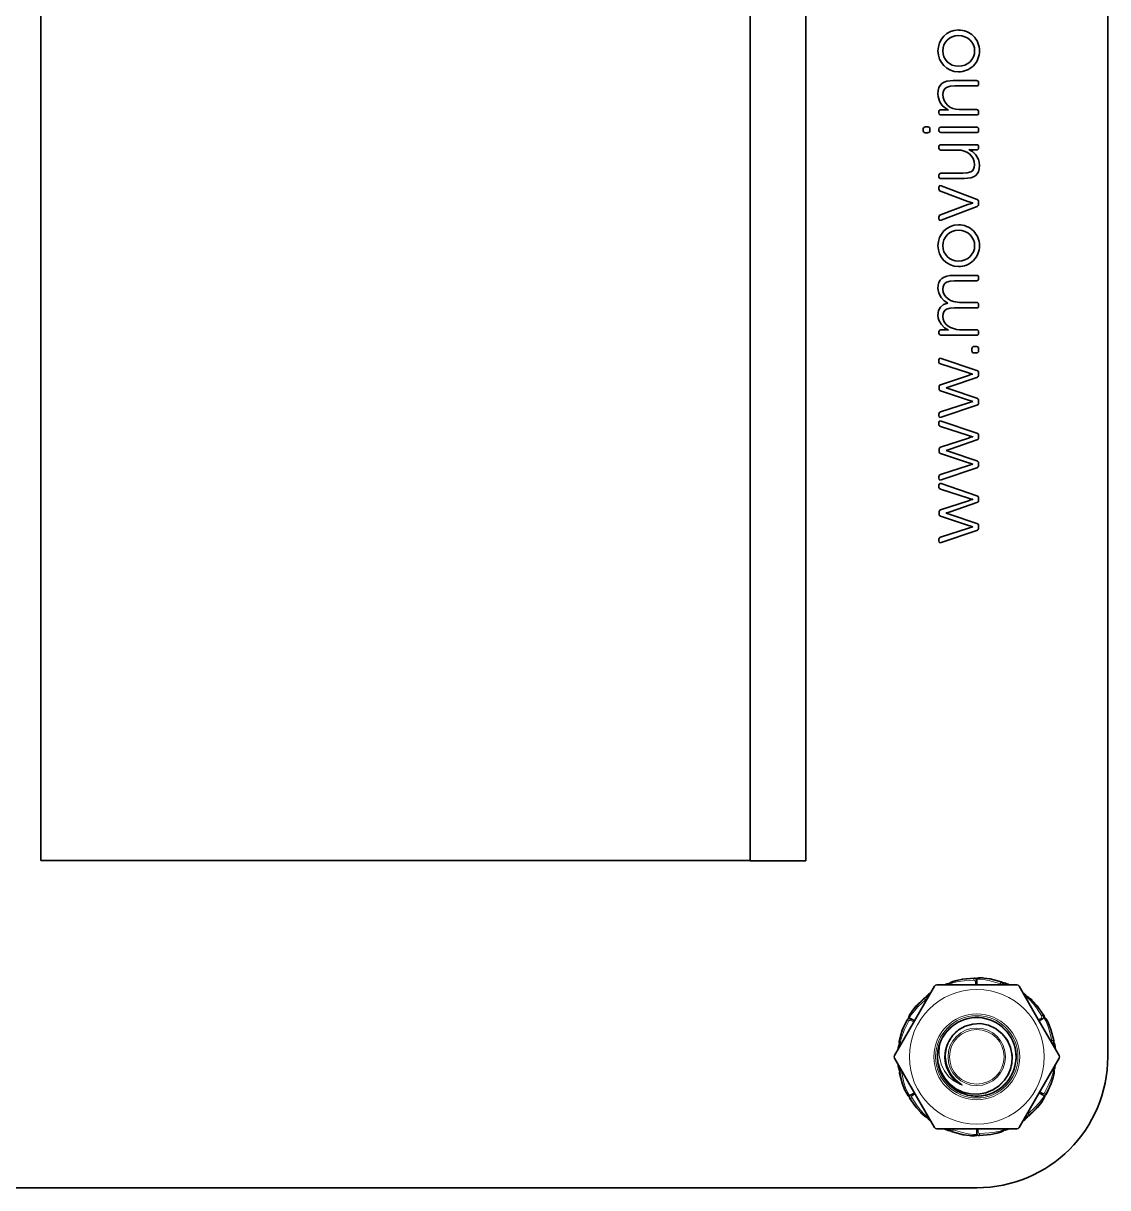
# Model space of a CAD drawing. Extents: x 291 to 828, y 188 to 662.
# Drawn here: x 316 to 357.41, y 289.08 to 333.56 of the extents above; entities that cross this region are included whole.
import ezdxf

# ---------------------------------------------------------------- set-up
doc = ezdxf.new("R2010")
doc.units = 0

msp = doc.modelspace()

# ---------------------------------------------------------------- linework, layer by layer
at = {"color": 7, "lineweight": 35}
for p, q in [((357.41, 359.841), (357.41, 294.081)), ((357.41, 359.841), (357.41, 294.081)), ((343.759, 352.336), (343.759, 301.578)), ((345.881, 352.336), (345.881, 301.572)), ((345.881, 352.336), (345.881, 301.572)), ((316.662, 340.469), (316.662, 301.578)), ((316.662, 301.578), (343.759, 301.578)), ((352.41, 289.081), (296.03, 289.081)), ((352.41, 289.081), (309.073, 289.081))]:
    msp.add_line(p, q, dxfattribs=at)
at = {"color": 7, "lineweight": 35, "ltscale": 0.022169}
for p, q in [((351.514, 331.376), (352.401, 331.376)), ((351.514, 323.934), (352.401, 323.934))]:
    msp.add_line(p, q, dxfattribs=at)
at = {"color": 7, "lineweight": 35, "ltscale": 0.020817}
msp.add_line((352.401, 331.172), (351.568, 331.172), dxfattribs=at)
at = {"color": 7, "lineweight": 35, "ltscale": 0.001421}
for p, q in [((352.476, 331.301), (352.476, 331.244)), ((350.964, 328.797), (350.964, 328.854)), ((352.476, 322.825), (352.476, 322.768))]:
    msp.add_line(p, q, dxfattribs=at)
at = {"color": 7, "lineweight": 35, "ltscale": 0.001352}
for p, q in [((350.964, 330.138), (350.964, 330.192)), ((352.476, 328.854), (352.476, 328.8)), ((352.476, 323.859), (352.476, 323.805))]:
    msp.add_line(p, q, dxfattribs=at)
at = {"color": 7, "lineweight": 35, "ltscale": 0.004358}
for p, q in [((351.039, 330.264), (351.214, 330.264)), ((352.401, 328.728), (352.226, 328.728)), ((351.039, 321.854), (351.214, 321.854))]:
    msp.add_line(p, q, dxfattribs=at)
at = {"color": 7, "lineweight": 35, "ltscale": 0.000154877}
for p, q in [((351.322, 330.252), (351.322, 330.258)), ((352.256, 326.696), (352.256, 326.702)), ((351.307, 322.87), (351.307, 322.876)), ((351.322, 321.842), (351.322, 321.848))]:
    msp.add_line(p, q, dxfattribs=at)
at = {"color": 7, "lineweight": 35, "ltscale": 0.016605}
msp.add_line((351.736, 330.267), (352.401, 330.267), dxfattribs=at)
at = {"color": 7, "lineweight": 35, "ltscale": 0.00143}
for p, q in [((352.476, 330.195), (352.476, 330.138)), ((350.964, 329.468), (350.964, 329.525)), ((352.476, 329.525), (352.476, 329.468)), ((350.964, 327.703), (350.964, 327.76)), ((352.476, 321.785), (352.476, 321.728))]:
    msp.add_line(p, q, dxfattribs=at)
at = {"color": 7, "lineweight": 35, "ltscale": 0.034037}
for p, q in [((352.401, 330.063), (351.039, 330.063)), ((351.039, 329.597), (352.401, 329.597)), ((352.401, 329.392), (351.039, 329.392)), ((351.039, 328.927), (352.401, 328.927)), ((352.401, 321.653), (351.039, 321.653))]:
    msp.add_line(p, q, dxfattribs=at)
at = {"color": 7, "lineweight": 35, "ltscale": 0.001878}
for p, q in [((350.363, 329.459), (350.363, 329.534)), ((350.618, 329.534), (350.618, 329.459))]:
    msp.add_line(p, q, dxfattribs=at)
at = {"color": 7, "lineweight": 35, "ltscale": 0.002704}
for p, q in [((350.438, 329.606), (350.546, 329.606)), ((350.546, 329.386), (350.438, 329.386))]:
    msp.add_line(p, q, dxfattribs=at)
at = {"color": 7, "lineweight": 35, "ltscale": 0.000146484}
for p, q in [((352.118, 328.737), (352.118, 328.731)), ((351.238, 319.642), (351.238, 319.636)), ((352.253, 319.113), (352.253, 319.119)), ((351.238, 317.25), (351.238, 317.244)), ((352.253, 315.374), (352.253, 315.38)), ((351.238, 314.857), (351.238, 314.851)), ((352.253, 314.328), (352.253, 314.334))]:
    msp.add_line(p, q, dxfattribs=at)
at = {"color": 7, "lineweight": 35, "ltscale": 0.016226}
msp.add_line((351.688, 328.722), (351.039, 328.722), dxfattribs=at)
at = {"color": 7, "lineweight": 35, "ltscale": 0.020808}
msp.add_line((351.039, 327.836), (351.872, 327.836), dxfattribs=at)
at = {"color": 7, "lineweight": 35, "ltscale": 0.02216}
msp.add_line((351.926, 327.631), (351.039, 327.631), dxfattribs=at)
at = {"color": 7, "lineweight": 35, "ltscale": 0.001576}
for p, q in [((350.964, 327.234), (350.964, 327.297)), ((350.964, 320.64), (350.964, 320.703)), ((350.964, 318.575), (350.964, 318.638)), ((350.964, 318.248), (350.964, 318.311)), ((350.964, 316.183), (350.964, 316.246)), ((350.964, 315.855), (350.964, 315.918)), ((350.964, 313.79), (350.964, 313.853))]:
    msp.add_line(p, q, dxfattribs=at)
at = {"color": 7, "lineweight": 35, "ltscale": 0.02804}
msp.add_line((352.073, 326.756), (351.024, 327.153), dxfattribs=at)
at = {"color": 7, "lineweight": 35, "ltscale": 0.036628}
msp.add_line((351.051, 327.358), (352.419, 326.832), dxfattribs=at)
at = {"color": 7, "lineweight": 35, "ltscale": 0.028065}
msp.add_line((351.024, 326.246), (352.073, 326.645), dxfattribs=at)
at = {"color": 7, "lineweight": 35, "ltscale": 0.036626}
for p, q in [((352.419, 326.567), (351.051, 326.041)), ((350.793, 291.381), (350.061, 292.65))]:
    msp.add_line(p, q, dxfattribs=at)
at = {"color": 7, "lineweight": 35, "ltscale": 0.002472}
msp.add_line((352.476, 326.75), (352.476, 326.651), dxfattribs=at)
at = {"color": 7, "lineweight": 35, "ltscale": 0.001653}
msp.add_line((350.964, 326.098), (350.964, 326.164), dxfattribs=at)
at = {"color": 7, "lineweight": 35, "ltscale": 0.020894}
for p, q in [((352.401, 323.73), (351.565, 323.73)), ((352.401, 322.693), (351.565, 322.693))]:
    msp.add_line(p, q, dxfattribs=at)
at = {"color": 7, "lineweight": 35, "ltscale": 0.016381}
for p, q in [((351.745, 322.897), (352.401, 322.897)), ((351.745, 321.857), (352.401, 321.857))]:
    msp.add_line(p, q, dxfattribs=at)
at = {"color": 7, "lineweight": 35, "ltscale": 0.001353}
msp.add_line((350.964, 321.728), (350.964, 321.782), dxfattribs=at)
at = {"color": 7, "lineweight": 35, "ltscale": 0.002557}
for p, q in [((352.298, 321.214), (352.401, 321.214)), ((352.401, 320.971), (352.298, 320.971))]:
    msp.add_line(p, q, dxfattribs=at)
at = {"color": 7, "lineweight": 35, "ltscale": 0.036023}
for p, q in [((351.048, 320.763), (352.413, 320.3)), ((352.413, 318.975), (351.048, 318.512)), ((351.048, 318.371), (352.413, 317.908)), ((352.413, 316.582), (351.048, 316.12)), ((351.048, 315.978), (352.413, 315.515)), ((352.413, 314.19), (351.048, 313.727))]:
    msp.add_line(p, q, dxfattribs=at)
at = {"color": 7, "lineweight": 35, "ltscale": 0.00248}
for p, q in [((352.226, 321.043), (352.226, 321.142)), ((352.476, 321.142), (352.476, 321.043))]:
    msp.add_line(p, q, dxfattribs=at)
at = {"color": 7, "lineweight": 35, "ltscale": 0.027964}
for p, q in [((352.091, 320.21), (351.027, 320.556)), ((352.091, 317.818), (351.027, 318.163)), ((352.091, 315.425), (351.027, 315.771))]:
    msp.add_line(p, q, dxfattribs=at)
at = {"color": 7, "lineweight": 35, "ltscale": 0.027939}
for p, q in [((351.03, 319.759), (352.091, 320.111)), ((351.03, 317.367), (352.091, 317.719)), ((351.03, 314.974), (352.091, 315.326))]:
    msp.add_line(p, q, dxfattribs=at)
at = {"color": 7, "lineweight": 35, "ltscale": 0.026805}
for p, q in [((352.413, 320.039), (351.4, 319.687)), ((352.413, 317.647), (351.4, 317.295)), ((352.413, 315.254), (351.4, 314.902))]:
    msp.add_line(p, q, dxfattribs=at)
at = {"color": 7, "lineweight": 35, "ltscale": 0.001467}
for p, q in [((352.091, 320.111), (352.147, 320.129)), ((352.091, 317.719), (352.147, 317.737)), ((352.091, 315.326), (352.147, 315.344))]:
    msp.add_line(p, q, dxfattribs=at)
at = {"color": 7, "lineweight": 35, "ltscale": 0.002766}
for p, q in [((352.147, 320.129), (352.253, 320.159)), ((352.147, 317.737), (352.253, 317.767))]:
    msp.add_line(p, q, dxfattribs=at)
at = {"color": 7, "lineweight": 35, "ltscale": 0.000145721}
for p, q in [((352.253, 320.159), (352.253, 320.165)), ((352.253, 317.767), (352.253, 317.773)), ((352.253, 316.721), (352.253, 316.727))]:
    msp.add_line(p, q, dxfattribs=at)
at = {"color": 7, "lineweight": 35, "ltscale": 0.002325}
for p, q in [((352.476, 320.216), (352.476, 320.123)), ((352.476, 317.824), (352.476, 317.731)), ((352.476, 315.431), (352.476, 315.338))]:
    msp.add_line(p, q, dxfattribs=at)
at = {"color": 7, "lineweight": 35, "ltscale": 0.001801}
for p, q in [((350.97, 319.603), (350.97, 319.675)), ((350.97, 317.211), (350.97, 317.283))]:
    msp.add_line(p, q, dxfattribs=at)
at = {"color": 7, "lineweight": 35, "ltscale": 0.027936}
for p, q in [((352.091, 319.167), (351.03, 319.519)), ((352.091, 316.775), (351.03, 317.126)), ((352.091, 314.382), (351.03, 314.734))]:
    msp.add_line(p, q, dxfattribs=at)
at = {"color": 7, "lineweight": 35, "ltscale": 0.02678}
for p, q in [((351.4, 319.588), (352.413, 319.239)), ((351.4, 317.196), (352.413, 316.847)), ((351.4, 314.803), (352.413, 314.454))]:
    msp.add_line(p, q, dxfattribs=at)
at = {"color": 7, "lineweight": 35, "ltscale": 0.027966}
for p, q in [((351.027, 318.722), (352.091, 319.068)), ((351.027, 316.33), (352.091, 316.676)), ((351.027, 313.937), (352.091, 314.283))]:
    msp.add_line(p, q, dxfattribs=at)
at = {"color": 7, "lineweight": 35, "ltscale": 0.001469}
for p, q in [((352.147, 319.149), (352.091, 319.167)), ((352.147, 316.757), (352.091, 316.775)), ((352.147, 314.364), (352.091, 314.382))]:
    msp.add_line(p, q, dxfattribs=at)
at = {"color": 7, "lineweight": 35, "ltscale": 0.004211}
for p, q in [((352.091, 319.068), (352.253, 319.113)), ((352.091, 316.676), (352.253, 316.721)), ((352.091, 314.283), (352.253, 314.328))]:
    msp.add_line(p, q, dxfattribs=at)
at = {"color": 7, "lineweight": 35, "ltscale": 0.002764}
for p, q in [((352.253, 319.119), (352.147, 319.149)), ((352.253, 316.727), (352.147, 316.757)), ((352.253, 314.334), (352.147, 314.364))]:
    msp.add_line(p, q, dxfattribs=at)
at = {"color": 7, "lineweight": 35, "ltscale": 0.002334}
for p, q in [((352.476, 319.155), (352.476, 319.062)), ((352.476, 316.763), (352.476, 316.67)), ((352.476, 314.37), (352.476, 314.277))]:
    msp.add_line(p, q, dxfattribs=at)
at = {"color": 7, "lineweight": 35, "ltscale": 0.002765}
msp.add_line((352.147, 315.344), (352.253, 315.374), dxfattribs=at)
at = {"color": 7, "lineweight": 35, "ltscale": 0.0018}
msp.add_line((350.97, 314.818), (350.97, 314.89), dxfattribs=at)
at = {"color": 7, "lineweight": 35, "ltscale": 0.000171661}
msp.add_line((343.759, 301.572), (343.759, 301.578), dxfattribs=at)
at = {"color": 7, "lineweight": 35, "ltscale": 0.053037}
msp.add_line((345.881, 301.572), (343.759, 301.572), dxfattribs=at)
msp.add_line((345.881, 301.572), (343.759, 301.572), dxfattribs=at)
at = {"color": 7, "lineweight": 35, "ltscale": 0.076499}
for p, q in [((350.793, 296.781), (349.263, 294.131)), ((354.026, 291.381), (355.556, 294.031))]:
    msp.add_line(p, q, dxfattribs=at)
at = {"color": 7, "lineweight": 35, "ltscale": 0.076498}
for p, q in [((353.94, 296.831), (350.88, 296.831)), ((350.88, 291.331), (353.94, 291.331))]:
    msp.add_line(p, q, dxfattribs=at)
at = {"color": 7, "lineweight": 35, "ltscale": 0.002871}
for p, q in [((351.282, 296.874), (351.176, 296.83)), ((349.427, 294.501), (349.412, 294.387)), ((355.392, 293.661), (355.408, 293.774)), ((350.555, 291.708), (350.645, 291.638))]:
    msp.add_line(p, q, dxfattribs=at)
at = {"color": 7, "lineweight": 13, "ltscale": 0.002597}
for p, q in [((351.282, 296.87), (351.185, 296.831)), ((354.261, 296.452), (354.179, 296.516)), ((349.431, 294.498), (349.416, 294.396)), ((355.389, 293.663), (355.403, 293.766)), ((350.558, 291.71), (350.64, 291.646)), ((353.538, 291.292), (353.634, 291.331))]:
    msp.add_line(p, q, dxfattribs=at)
at = {"color": 7, "lineweight": 13, "ltscale": 0.001723}
msp.add_line((351.223, 296.831), (351.287, 296.856), dxfattribs=at)
at = {"color": 7, "lineweight": 13, "ltscale": 0.000100468}
msp.add_line((351.282, 296.874), (351.282, 296.87), dxfattribs=at)
at = {"color": 7, "lineweight": 13, "ltscale": 0.000366938}
for p, q in [((351.287, 296.856), (351.282, 296.87)), ((353.532, 291.306), (353.538, 291.292))]:
    msp.add_line(p, q, dxfattribs=at)
at = {"color": 7, "lineweight": 13, "ltscale": 0.00065088}
for p, q in [((351.287, 296.856), (351.294, 296.831)), ((355.374, 293.665), (355.349, 293.672))]:
    msp.add_line(p, q, dxfattribs=at)
at = {"color": 7, "lineweight": 35, "ltscale": 0.001177}
for p, q in [((351.635, 297.001), (351.59, 296.988)), ((352.681, 297.09), (352.634, 297.093)), ((349.939, 295.82), (349.913, 295.781)), ((354.552, 296.212), (354.518, 296.244)), ((349.493, 294.87), (349.482, 294.825)), ((355.326, 293.291), (355.337, 293.337)), ((349.668, 292.811), (349.689, 292.769)), ((354.88, 292.341), (354.906, 292.38)), ((350.268, 291.95), (350.301, 291.917)), ((352.138, 291.072), (352.185, 291.068)), ((353.184, 291.16), (353.229, 291.173))]:
    msp.add_line(p, q, dxfattribs=at)
at = {"color": 7, "lineweight": 13, "ltscale": 0.000101448}
msp.add_line((352.306, 297.091), (352.304, 297.087), dxfattribs=at)
at = {"color": 7, "lineweight": 13, "ltscale": 0.000367203}
for p, q in [((352.304, 297.072), (352.304, 297.087)), ((352.515, 291.089), (352.516, 291.074))]:
    msp.add_line(p, q, dxfattribs=at)
at = {"color": 7, "lineweight": 13, "ltscale": 0.003214}
for p, q in [((352.358, 296.831), (352.358, 296.96)), ((350.002, 295.411), (349.89, 295.475)), ((354.766, 295.501), (354.877, 295.565)), ((350.054, 292.661), (349.942, 292.596)), ((352.462, 291.33), (352.462, 291.202))]:
    msp.add_line(p, q, dxfattribs=at)
at = {"color": 7, "lineweight": 35, "ltscale": 0.000366211}
msp.add_line((352.41, 296.978), (352.41, 296.993), dxfattribs=at)
at = {"color": 7, "lineweight": 35, "ltscale": 0.003677}
for p, q in [((352.41, 296.831), (352.41, 296.978)), ((350.028, 292.706), (349.9, 292.632)), ((354.792, 292.706), (354.919, 292.632)), ((352.41, 291.33), (352.41, 291.183))]:
    msp.add_line(p, q, dxfattribs=at)
at = {"color": 7, "lineweight": 13, "ltscale": 0.000367217}
msp.add_line((353.334, 296.928), (353.338, 296.942), dxfattribs=at)
at = {"color": 7, "lineweight": 13, "ltscale": 0.000101207}
msp.add_line((353.341, 296.945), (353.338, 296.942), dxfattribs=at)
at = {"color": 7, "lineweight": 13, "ltscale": 0.000251303}
for p, q in [((353.651, 296.835), (353.66, 296.831)), ((351.169, 291.327), (351.159, 291.331))]:
    msp.add_line(p, q, dxfattribs=at)
at = {"color": 7, "lineweight": 35, "ltscale": 0.000305676}
msp.add_line((353.662, 296.83), (353.651, 296.835), dxfattribs=at)
at = {"color": 7, "lineweight": 35, "ltscale": 0.036627}
msp.add_line((354.026, 296.781), (354.759, 295.512), dxfattribs=at)
at = {"color": 7, "lineweight": 13, "ltscale": 0.000100858}
for p, q in [((350.395, 296.32), (350.396, 296.316)), ((354.424, 291.842), (354.423, 291.846))]:
    msp.add_line(p, q, dxfattribs=at)
at = {"color": 7, "lineweight": 13, "ltscale": 0.000366793}
msp.add_line((350.406, 296.305), (350.396, 296.316), dxfattribs=at)
at = {"color": 7, "lineweight": 35, "ltscale": 0.000305367}
for p, q in [((350.655, 296.54), (350.645, 296.533)), ((354.164, 291.622), (354.174, 291.629))]:
    msp.add_line(p, q, dxfattribs=at)
at = {"color": 7, "lineweight": 13, "ltscale": 0.000250905}
msp.add_line((350.645, 296.533), (350.653, 296.539), dxfattribs=at)
at = {"color": 7, "lineweight": 35, "ltscale": 0.002872}
for p, q in [((354.265, 296.453), (354.174, 296.524)), ((353.537, 291.288), (353.643, 291.331))]:
    msp.add_line(p, q, dxfattribs=at)
at = {"color": 7, "lineweight": 13, "ltscale": 0.001722}
for p, q in [((354.198, 296.483), (354.252, 296.44)), ((349.435, 294.428), (349.445, 294.496)), ((355.384, 293.733), (355.374, 293.665)), ((350.621, 291.678), (350.568, 291.721)), ((353.596, 291.331), (353.532, 291.306))]:
    msp.add_line(p, q, dxfattribs=at)
at = {"color": 7, "lineweight": 13, "ltscale": 0.000650612}
msp.add_line((354.252, 296.44), (354.233, 296.422), dxfattribs=at)
at = {"color": 7, "lineweight": 13, "ltscale": 0.000366891}
msp.add_line((354.252, 296.44), (354.261, 296.452), dxfattribs=at)
at = {"color": 7, "lineweight": 13, "ltscale": 0.000101172}
msp.add_line((354.265, 296.453), (354.261, 296.452), dxfattribs=at)
at = {"color": 7, "lineweight": 13, "ltscale": 0.000100884}
for p, q in [((349.751, 295.496), (349.753, 295.492)), ((355.068, 292.666), (355.066, 292.669))]:
    msp.add_line(p, q, dxfattribs=at)
at = {"color": 7, "lineweight": 13, "ltscale": 0.000367243}
for p, q in [((349.766, 295.485), (349.753, 295.492)), ((355.053, 292.676), (355.066, 292.669))]:
    msp.add_line(p, q, dxfattribs=at)
at = {"color": 7, "lineweight": 35, "ltscale": 0.000366414}
for p, q in [((349.9, 295.53), (349.888, 295.537)), ((354.919, 295.53), (354.932, 295.537)), ((349.9, 292.632), (349.888, 292.625)), ((354.919, 292.632), (354.932, 292.625))]:
    msp.add_line(p, q, dxfattribs=at)
at = {"color": 7, "lineweight": 35, "ltscale": 0.003676}
for p, q in [((350.028, 295.456), (349.9, 295.53)), ((354.792, 295.456), (354.919, 295.53))]:
    msp.add_line(p, q, dxfattribs=at)
at = {"color": 7, "lineweight": 35, "ltscale": 0.039872}
for p, q in [((355.556, 294.131), (354.759, 295.512)), ((349.263, 294.031), (350.061, 292.65))]:
    msp.add_line(p, q, dxfattribs=at)
at = {"color": 7, "lineweight": 13, "ltscale": 0.000367075}
msp.add_line((354.948, 295.668), (354.96, 295.676), dxfattribs=at)
at = {"color": 7, "lineweight": 13, "ltscale": 0.00010072}
msp.add_line((354.964, 295.676), (354.96, 295.676), dxfattribs=at)
at = {"color": 7, "lineweight": 35, "ltscale": 0.001178}
msp.add_line((355.151, 295.351), (355.131, 295.393), dxfattribs=at)
at = {"color": 7, "lineweight": 13, "ltscale": 0.000146423}
msp.add_line((351.713, 295.106), (351.717, 295.101), dxfattribs=at)
at = {"color": 7, "lineweight": 13, "ltscale": 9.76592e-05}
msp.add_line((349.427, 294.501), (349.431, 294.498), dxfattribs=at)
at = {"color": 7, "lineweight": 13, "ltscale": 0.000367495}
msp.add_line((349.445, 294.496), (349.431, 294.498), dxfattribs=at)
at = {"color": 7, "lineweight": 13, "ltscale": 0.000650144}
msp.add_line((349.445, 294.496), (349.47, 294.49), dxfattribs=at)
at = {"color": 7, "lineweight": 35, "ltscale": 0.000105677}
msp.add_line((351.011, 294.595), (351.007, 294.595), dxfattribs=at)
at = {"color": 7, "lineweight": 13, "ltscale": 0.000367354}
for p, q in [((355.338, 294.704), (355.352, 294.707)), ((349.482, 293.457), (349.467, 293.454))]:
    msp.add_line(p, q, dxfattribs=at)
at = {"color": 7, "lineweight": 13, "ltscale": 0.000101103}
for p, q in [((355.356, 294.706), (355.352, 294.707)), ((349.464, 293.456), (349.467, 293.454))]:
    msp.add_line(p, q, dxfattribs=at)
at = {"color": 7, "lineweight": 13, "ltscale": 0.000250673}
msp.add_line((355.415, 294.383), (355.416, 294.373), dxfattribs=at)
at = {"color": 7, "lineweight": 35, "ltscale": 0.000304498}
msp.add_line((355.417, 294.371), (355.415, 294.383), dxfattribs=at)
at = {"color": 7, "lineweight": 35, "ltscale": 0.000305336}
msp.add_line((349.403, 293.791), (349.404, 293.779), dxfattribs=at)
at = {"color": 7, "lineweight": 13, "ltscale": 0.000251507}
msp.add_line((349.404, 293.779), (349.403, 293.789), dxfattribs=at)
at = {"color": 7, "lineweight": 13, "ltscale": 0.000366739}
msp.add_line((355.374, 293.665), (355.389, 293.663), dxfattribs=at)
at = {"color": 7, "lineweight": 13, "ltscale": 9.72082e-05}
msp.add_line((355.392, 293.661), (355.389, 293.663), dxfattribs=at)
at = {"color": 7, "lineweight": 13, "ltscale": 0.003215}
msp.add_line((354.818, 292.751), (354.929, 292.686), dxfattribs=at)
at = {"color": 7, "lineweight": 13, "ltscale": 0.000100711}
msp.add_line((349.855, 292.486), (349.859, 292.486), dxfattribs=at)
at = {"color": 7, "lineweight": 13, "ltscale": 0.000367723}
msp.add_line((349.872, 292.494), (349.859, 292.486), dxfattribs=at)
at = {"color": 7, "lineweight": 13, "ltscale": 0.00036736}
msp.add_line((354.414, 291.857), (354.423, 291.846), dxfattribs=at)
at = {"color": 7, "lineweight": 13, "ltscale": 0.000100459}
msp.add_line((350.555, 291.708), (350.558, 291.71), dxfattribs=at)
at = {"color": 7, "lineweight": 13, "ltscale": 0.000367361}
msp.add_line((350.568, 291.721), (350.558, 291.71), dxfattribs=at)
at = {"color": 7, "lineweight": 13, "ltscale": 0.000650073}
msp.add_line((350.568, 291.721), (350.586, 291.74), dxfattribs=at)
at = {"color": 7, "lineweight": 13, "ltscale": 0.000251525}
msp.add_line((354.174, 291.629), (354.166, 291.623), dxfattribs=at)
at = {"color": 7, "lineweight": 35, "ltscale": 0.000305291}
msp.add_line((351.157, 291.332), (351.169, 291.327), dxfattribs=at)
at = {"color": 7, "lineweight": 13, "ltscale": 0.000101703}
msp.add_line((351.478, 291.217), (351.481, 291.22), dxfattribs=at)
at = {"color": 7, "lineweight": 13, "ltscale": 0.000366491}
msp.add_line((351.486, 291.233), (351.481, 291.22), dxfattribs=at)
at = {"color": 7, "lineweight": 35, "ltscale": 0.000365448}
msp.add_line((352.41, 291.183), (352.41, 291.169), dxfattribs=at)
at = {"color": 7, "lineweight": 13, "ltscale": 0.000100783}
msp.add_line((352.514, 291.071), (352.516, 291.074), dxfattribs=at)
at = {"color": 7, "lineweight": 13, "ltscale": 0.000649946}
msp.add_line((353.532, 291.306), (353.525, 291.331), dxfattribs=at)
at = {"color": 7, "lineweight": 13, "ltscale": 0.000101221}
msp.add_line((353.537, 291.288), (353.538, 291.292), dxfattribs=at)
at = {"color": 7, "lineweight": 35}
for points in [[(350.928, 332.509), (350.943, 332.67), (350.988, 332.82), (351.059, 332.956), (351.153, 333.074), (351.268, 333.172), (351.401, 333.246), (351.55, 333.293), (351.713, 333.309)], [(351.713, 333.099), (351.588, 333.086), (351.473, 333.052), (351.371, 332.997), (351.282, 332.926), (351.21, 332.839), (351.156, 332.74), (351.123, 332.629), (351.111, 332.512), (351.123, 332.394), (351.156, 332.282), (351.21, 332.182), (351.282, 332.096), (351.371, 332.025), (351.473, 331.97), (351.588, 331.935), (351.712, 331.923)], [(351.712, 331.923), (351.84, 331.935), (351.957, 331.97), (352.062, 332.025), (352.153, 332.096), (352.227, 332.182), (352.282, 332.282), (352.317, 332.394), (352.329, 332.512), (352.317, 332.629), (352.282, 332.74), (352.226, 332.839), (352.153, 332.926), (352.062, 332.997), (351.957, 333.052), (351.84, 333.086), (351.713, 333.099)], [(351.712, 331.713), (351.55, 331.729), (351.401, 331.776), (351.268, 331.85), (351.153, 331.947), (351.059, 332.065), (350.988, 332.2), (350.943, 332.349), (350.928, 332.509)], [(350.928, 330.868), (350.938, 330.998), (350.967, 331.106), (351.015, 331.193), (351.081, 331.262), (351.165, 331.314), (351.266, 331.349), (351.514, 331.376)], [(351.568, 331.172), (351.397, 331.161), (351.254, 331.116), (351.199, 331.074), (351.156, 331.015), (351.129, 330.939), (351.12, 330.841)], [(351.12, 330.841), (351.132, 330.725), (351.167, 330.616), (351.222, 330.518), (351.296, 330.434), (351.387, 330.365), (351.491, 330.312), (351.609, 330.279), (351.736, 330.267)], [(350.964, 330.192), (350.972, 330.232), (350.997, 330.256), (351.039, 330.264)], [(351.039, 330.063), (350.997, 330.071), (350.972, 330.096), (350.964, 330.138)], [(350.363, 329.534), (350.371, 329.574), (350.396, 329.598), (350.438, 329.606)], [(350.438, 329.386), (350.396, 329.394), (350.371, 329.418), (350.363, 329.459)], [(350.964, 329.525), (350.972, 329.565), (350.997, 329.589), (351.039, 329.597)], [(351.039, 329.392), (350.997, 329.401), (350.972, 329.426), (350.964, 329.468)], [(350.964, 328.854), (350.972, 328.895), (350.997, 328.919), (351.039, 328.927)], [(351.039, 328.722), (350.997, 328.73), (350.972, 328.756), (350.964, 328.797)], [(352.319, 328.163), (352.306, 328.286), (352.267, 328.396), (352.206, 328.492), (352.127, 328.572), (352.033, 328.636), (351.926, 328.683), (351.809, 328.712), (351.688, 328.722)], [(352.118, 328.731), (352.241, 328.661), (352.371, 328.537), (352.471, 328.363), (352.502, 328.256), (352.512, 328.136)], [(351.872, 327.836), (352.043, 327.846), (352.186, 327.89), (352.241, 327.931), (352.283, 327.989), (352.31, 328.066), (352.319, 328.163)], [(352.512, 328.136), (352.502, 328.002), (352.471, 327.892), (352.427, 327.812), (352.368, 327.748), (352.286, 327.696), (352.185, 327.66), (351.926, 327.631)], [(351.039, 327.631), (350.997, 327.639), (350.972, 327.663), (350.964, 327.703)], [(350.964, 327.297), (350.968, 327.332), (350.974, 327.344), (350.986, 327.358), (351.003, 327.364), (351.051, 327.358)], [(351.051, 326.041), (351.004, 326.034), (350.987, 326.041), (350.968, 326.066), (350.964, 326.098)], [(350.928, 325.067), (350.943, 325.228), (350.988, 325.378), (351.059, 325.514), (351.153, 325.632), (351.268, 325.73), (351.401, 325.803), (351.55, 325.85), (351.713, 325.867)], [(351.713, 325.656), (351.588, 325.644), (351.473, 325.61), (351.371, 325.555), (351.282, 325.483), (351.21, 325.397), (351.156, 325.297), (351.123, 325.187), (351.111, 325.07), (351.123, 324.952), (351.156, 324.84), (351.21, 324.74), (351.282, 324.654), (351.371, 324.582), (351.473, 324.527), (351.588, 324.493), (351.712, 324.481)], [(351.712, 324.481), (351.84, 324.493), (351.957, 324.527), (352.062, 324.582), (352.153, 324.654), (352.227, 324.74), (352.282, 324.84), (352.317, 324.952), (352.329, 325.07), (352.317, 325.187), (352.282, 325.297), (352.226, 325.397), (352.153, 325.483), (352.062, 325.555), (351.957, 325.61), (351.84, 325.644), (351.713, 325.656)], [(351.712, 324.27), (351.55, 324.286), (351.401, 324.334), (351.268, 324.408), (351.153, 324.505), (351.059, 324.623), (350.988, 324.757), (350.943, 324.907), (350.928, 325.067)], [(351.307, 322.876), (351.167, 322.962), (351.045, 323.091), (350.959, 323.25), (350.928, 323.432)], [(351.565, 323.73), (351.391, 323.718), (351.248, 323.67), (351.193, 323.627), (351.15, 323.57), (351.123, 323.497), (351.114, 323.405)], [(351.114, 323.405), (351.128, 323.296), (351.168, 323.198), (351.231, 323.111), (351.313, 323.037), (351.409, 322.977), (351.516, 322.933), (351.745, 322.897)], [(350.928, 322.404), (350.952, 322.59), (351.023, 322.726), (351.141, 322.818), (351.307, 322.87)], [(351.565, 322.693), (351.4, 322.684), (351.256, 322.642), (351.198, 322.601), (351.153, 322.545), (351.124, 322.471), (351.114, 322.374)], [(351.322, 321.848), (351.174, 321.932), (351.048, 322.065), (350.961, 322.227), (350.936, 322.315), (350.928, 322.404)], [(351.114, 322.374), (351.129, 322.265), (351.17, 322.164), (351.234, 322.075), (351.316, 322), (351.412, 321.94), (351.631, 321.867), (351.745, 321.857)], [(350.964, 321.782), (350.972, 321.822), (350.997, 321.846), (351.039, 321.854)], [(351.039, 321.653), (350.997, 321.661), (350.972, 321.686), (350.964, 321.728)], [(350.964, 320.703), (350.973, 320.747), (351.001, 320.767), (351.048, 320.763)], [(351.048, 318.512), (351.001, 318.508), (350.973, 318.529), (350.964, 318.575)], [(350.964, 318.311), (350.973, 318.355), (351.001, 318.375), (351.048, 318.371)], [(351.048, 316.12), (351.001, 316.116), (350.973, 316.137), (350.964, 316.183)], [(350.964, 315.918), (350.973, 315.962), (351.001, 315.982), (351.048, 315.978)], [(351.048, 313.727), (351.001, 313.723), (350.973, 313.744), (350.964, 313.79)], [(352.306, 297.091), (351.874, 297.054), (351.635, 297.001)], [(353.341, 296.945), (352.923, 297.058), (352.681, 297.09)], [(350.395, 296.32), (350.088, 296.014), (349.939, 295.82)], [(354.964, 295.676), (354.716, 296.031), (354.552, 296.212)], [(349.751, 295.496), (349.567, 295.103), (349.493, 294.87)], [(351.713, 295.106), (351.969, 295.252), (352.255, 295.335), (352.555, 295.348), (352.853, 295.289), (353.131, 295.161), (353.373, 294.97), (353.566, 294.724), (353.696, 294.438), (353.756, 294.126), (353.758, 294.081)], [(355.356, 294.706), (355.244, 295.125), (355.151, 295.351)], [(353.616, 293.423), (353.463, 293.183), (353.263, 292.978), (353.024, 292.817), (352.754, 292.708), (352.466, 292.656), (352.171, 292.664), (351.882, 292.734), (351.611, 292.862), (351.371, 293.044), (351.172, 293.273), (351.023, 293.54), (350.925, 293.866)], [(349.464, 293.456), (349.575, 293.037), (349.668, 292.811)], [(355.068, 292.666), (355.252, 293.058), (355.326, 293.291)], [(349.855, 292.486), (350.103, 292.13), (350.268, 291.95)], [(354.424, 291.842), (354.731, 292.148), (354.88, 292.341)], [(351.478, 291.217), (351.896, 291.104), (352.138, 291.072)], [(352.514, 291.071), (352.946, 291.108), (353.184, 291.16)]]:
    msp.add_lwpolyline(points, dxfattribs=at)
at = {"color": 7, "lineweight": 13}
for points in [[(351.378, 296.862), (351.517, 296.916), (351.716, 296.961), (351.932, 296.989), (352.303, 297.008)], [(351.59, 296.988), (351.981, 297.056), (352.304, 297.072)], [(352.304, 297.087), (352.006, 297.07), (351.635, 297.001)], [(352.391, 297.048), (352.541, 297.05), (352.743, 297.025), (352.955, 296.977), (353.31, 296.868)], [(352.634, 297.093), (353.024, 297.023), (353.334, 296.928)], [(353.338, 296.942), (353.053, 297.027), (352.681, 297.09)], [(349.913, 295.781), (350.169, 296.084), (350.406, 296.305)], [(350.396, 296.316), (350.179, 296.111), (349.939, 295.82)], [(354.303, 296.365), (354.419, 296.271), (354.557, 296.122), (354.689, 295.948), (354.891, 295.637)], [(349.831, 295.548), (349.904, 295.679), (350.027, 295.841), (350.175, 296.001), (350.446, 296.254)], [(354.518, 296.244), (354.771, 295.94), (354.948, 295.668)], [(354.96, 295.676), (354.796, 295.925), (354.552, 296.212)], [(349.482, 294.825), (349.619, 295.197), (349.766, 295.485)], [(349.485, 294.578), (349.508, 294.726), (349.568, 294.92), (349.653, 295.121), (349.821, 295.451)], [(349.753, 295.492), (349.619, 295.226), (349.493, 294.87)], [(354.97, 295.58), (355.047, 295.452), (355.126, 295.264), (355.19, 295.056), (355.273, 294.695)], [(355.131, 295.393), (355.265, 295.02), (355.338, 294.704)], [(351.717, 295.101), (351.95, 295.237), (352.209, 295.32), (352.481, 295.345), (352.756, 295.31), (353.019, 295.216), (353.257, 295.066), (353.459, 294.866), (353.614, 294.625), (353.714, 294.355), (353.753, 294.08)], [(355.352, 294.707), (355.283, 294.997), (355.151, 295.351)], [(353.61, 293.425), (353.465, 293.195), (353.277, 292.997), (353.053, 292.84), (352.801, 292.728), (352.558, 292.672), (352.309, 292.659), (352.06, 292.69), (351.818, 292.764), (351.591, 292.881), (351.388, 293.036), (351.214, 293.226), (351.075, 293.445), (350.975, 293.685), (350.932, 293.86), (350.91, 294.04)], [(351.778, 293.021), (351.546, 293.146), (351.341, 293.32), (351.174, 293.537), (351.05, 293.796), (350.982, 294.08)], [(351.779, 293.026), (351.548, 293.15), (351.344, 293.323), (351.177, 293.54), (351.054, 293.798), (350.986, 294.081)], [(349.467, 293.454), (349.536, 293.164), (349.668, 292.811)], [(349.689, 292.769), (349.555, 293.142), (349.482, 293.457)], [(349.849, 292.582), (349.773, 292.71), (349.694, 292.897), (349.629, 293.105), (349.546, 293.467)], [(351.431, 293.399), (351.577, 293.225), (351.803, 293.041), (351.846, 293.006), (351.846, 293.005), (351.844, 293.004), (351.779, 293.026)], [(351.435, 293.402), (351.581, 293.229), (351.805, 293.043), (351.847, 293.006), (351.845, 293.003), (351.778, 293.021)], [(355.335, 293.584), (355.311, 293.436), (355.251, 293.242), (355.167, 293.041), (354.998, 292.71)], [(355.337, 293.337), (355.2, 292.965), (355.053, 292.676)], [(355.066, 292.669), (355.2, 292.936), (355.326, 293.291)], [(349.859, 292.486), (350.023, 292.237), (350.268, 291.95)], [(350.301, 291.917), (350.048, 292.222), (349.872, 292.494)], [(350.517, 291.796), (350.401, 291.891), (350.262, 292.04), (350.13, 292.213), (349.929, 292.525)], [(354.988, 292.613), (354.915, 292.483), (354.793, 292.32), (354.645, 292.16), (354.373, 291.908)], [(354.906, 292.38), (354.651, 292.078), (354.414, 291.857)], [(354.423, 291.846), (354.64, 292.051), (354.88, 292.341)], [(351.481, 291.22), (351.767, 291.134), (352.138, 291.072)], [(352.185, 291.068), (351.795, 291.139), (351.486, 291.233)], [(352.428, 291.114), (352.279, 291.112), (352.077, 291.137), (351.864, 291.185), (351.509, 291.294)], [(353.229, 291.173), (352.839, 291.106), (352.515, 291.089)], [(352.516, 291.074), (352.813, 291.092), (353.184, 291.16)], [(353.441, 291.299), (353.302, 291.246), (353.104, 291.201), (352.887, 291.173), (352.517, 291.154)]]:
    msp.add_lwpolyline(points, dxfattribs=at)
for radius in [2.575, 1.641, 1.571, 1.099, 1.043]:
    msp.add_circle((352.41, 294.081), radius, dxfattribs=at)
at = {"color": 7, "lineweight": 35}
for centre, radius, start, end in [((351.722, 332.518), 0.79, 359.5601, 90.6812), ((351.722, 332.503), 0.79, 269.3315, 0.6523), ((352.411, 331.311), 0.0647, 351.0408, 98.9597), ((351.6, 330.871), 0.673, 180.2043, 245.5563), ((351.223, 329.855), 0.409, 76.0303, 91.327), ((352.411, 330.128), 0.0647, 261.0403, 8.9592), ((350.556, 329.543), 0.0622, 351.22, 98.78), ((350.556, 329.449), 0.0623, 261.3196, 9.0001), ((352.411, 329.457), 0.0647, 261.0403, 8.9592), ((352.202, 329.1), 0.372, 256.9411, 273.7088), ((351.029, 327.771), 0.0647, 81.0408, 188.9597), ((351.041, 327.228), 0.0762, 175.2198, 257.5673), ((352.445, 327.684), 0.999, 248.1248, 259.0999), ((352.561, 325.261), 1.467, 101.9852, 109.4201), ((352.4, 326.758), 0.0759, 354.2757, 75.5715), ((352.395, 326.645), 0.0811, 287.2421, 4.7818), ((351.041, 326.17), 0.0767, 102.6646, 184.6053), ((351.722, 325.076), 0.79, 359.5601, 90.6812), ((351.722, 325.061), 0.79, 269.3315, 0.6523), ((352.411, 323.869), 0.0649, 351.215, 98.785), ((351.223, 321.445), 0.409, 76.0303, 91.327), ((352.411, 321.718), 0.0647, 261.0403, 8.9592), ((352.289, 321.152), 0.0623, 81.3196, 189.0001), ((352.289, 321.033), 0.0622, 171.22, 278.78), ((351.043, 320.633), 0.0791, 175.1984, 258.2328), ((352.397, 320.223), 0.0791, 355.1984, 78.2328), ((352.431, 321.117), 0.969, 249.4381, 259.4105), ((352.397, 320.116), 0.0787, 281.5281, 4.7762), ((351.048, 319.683), 0.0782, 103.3473, 185.7155), ((351.049, 319.595), 0.0786, 174.2662, 256.4109), ((351.025, 320.699), 1.078, 281.3555, 290.3134), ((350.603, 317.209), 2.508, 71.4852, 75.3525), ((352.397, 319.162), 0.0787, 355.2238, 78.4719), ((352.392, 319.056), 0.0836, 284.2457, 3.9375), ((351.043, 318.645), 0.0787, 101.5281, 184.7762), ((351.043, 318.241), 0.0791, 175.1984, 258.2328), ((352.431, 318.725), 0.969, 249.4381, 259.4105), ((352.397, 317.83), 0.0791, 355.1984, 78.2328), ((352.397, 317.724), 0.0787, 281.5281, 4.7762), ((351.048, 317.291), 0.0782, 103.3473, 185.7155), ((351.049, 317.203), 0.0786, 174.2662, 256.4109), ((351.025, 318.307), 1.078, 281.3555, 290.3134), ((350.603, 314.817), 2.508, 71.4852, 75.3525), ((352.397, 316.77), 0.0787, 355.2238, 78.4719), ((351.043, 316.252), 0.0787, 101.5281, 184.7762), ((352.392, 316.664), 0.0836, 284.2457, 3.9375), ((351.043, 315.848), 0.0791, 175.1984, 258.2328), ((352.431, 316.332), 0.969, 249.4381, 259.4105), ((352.397, 315.438), 0.0791, 355.1984, 78.2328), ((351.048, 314.898), 0.0782, 103.3473, 185.7155), ((352.397, 315.331), 0.0787, 281.5281, 4.7762), ((351.049, 314.81), 0.0786, 174.2662, 256.4109), ((351.025, 315.914), 1.078, 281.3555, 290.3134), ((350.603, 312.424), 2.508, 71.4852, 75.3525), ((352.397, 314.377), 0.0787, 355.2238, 78.4719), ((352.392, 314.271), 0.0836, 284.2457, 3.9375), ((351.043, 313.86), 0.0787, 101.5281, 184.7762), ((350.88, 296.731), 0.1, 90, 150), ((351.321, 296.78), 0.101, 30.3348, 112.1885), ((351.428, 296.859), 0.0643, 116.6919, 168.926), ((351.88, 295.929), 1.099, 105.2934, 116.0619), ((352.31, 296.99), 0.1, 1.5039, 92.4746), ((352.437, 297.027), 0.0643, 96.6918, 148.9258), ((352.544, 295.998), 1.099, 85.2934, 96.0619), ((353.31, 296.849), 0.101, 349.8513, 72.2033), ((353.443, 296.84), 0.0643, 76.6918, 128.9256), ((353.192, 295.837), 1.099, 65.2934, 76.0619), ((353.94, 296.731), 0.1, 30, 90), ((350.463, 296.245), 0.101, 49.8513, 132.2033), ((350.537, 296.355), 0.0643, 136.6919, 188.9262), ((351.28, 295.636), 1.099, 125.2934, 136.0619), ((354.203, 296.374), 0.101, 330.3348, 52.1885), ((354.324, 296.32), 0.0643, 56.6918, 108.9254), ((353.745, 295.464), 1.099, 45.2934, 56.0619), ((349.84, 295.449), 0.1, 61.5039, 152.4746), ((349.872, 295.577), 0.0643, 156.6919, 208.9264), ((350.816, 295.156), 1.099, 145.2934, 156.0619), ((352.41, 294.081), 1.5, 188.2165, 165.8313), ((354.88, 295.622), 0.1, 301.5039, 32.4746), ((354.975, 295.53), 0.0643, 36.6918, 88.9252), ((354.137, 294.923), 1.099, 25.2934, 36.0619), ((352.458, 294.099), 1.253, 126.4978, 153.1497), ((349.528, 294.487), 0.101, 90.3348, 172.1885), ((350.544, 294.546), 1.099, 165.2934, 176.0619), ((349.513, 294.619), 0.0643, 176.6919, 228.9265), ((351.579, 294.317), 0.637, 154.0224, 168.1089), ((352.443, 294.107), 1.235, 153.1668, 181.1945), ((355.257, 294.685), 0.101, 289.8513, 12.2033), ((355.316, 294.566), 0.0643, 16.6918, 68.9252), ((354.321, 294.282), 1.099, 5.2934, 16.0619), ((349.35, 294.081), 0.1, 150, 210), ((352.41, 294.081), 1.5, 165.8313, 188.2153), ((352.445, 294.108), 1.238, 181.2623, 214.9807), ((352.41, 294.081), 5, 270, 0), ((352.41, 294.081), 5, 270, 0), ((352.399, 294.031), 1.36, 333.4353, 2.0792), ((355.47, 294.081), 0.1, 330, 30), ((350.498, 293.88), 1.099, 185.2934, 196.0619), ((355.292, 293.674), 0.101, 270.3348, 352.1885), ((349.504, 293.596), 0.0643, 196.6919, 248.9265), ((349.562, 293.477), 0.101, 109.8513, 192.2033), ((354.275, 293.616), 1.099, 345.2934, 356.0619), ((355.306, 293.542), 0.0643, 356.6918, 48.9252), ((350.682, 293.238), 1.099, 205.2934, 216.0619), ((349.845, 292.631), 0.0643, 216.6919, 268.9264), ((349.94, 292.54), 0.1, 121.5039, 212.4746), ((354.003, 293.006), 1.099, 325.2934, 336.0619), ((354.979, 292.712), 0.1, 241.5039, 332.4746), ((354.948, 292.584), 0.0643, 336.6918, 28.9253), ((351.074, 292.698), 1.099, 225.2934, 236.0619), ((350.617, 291.788), 0.101, 150.3348, 232.1885), ((354.356, 291.917), 0.101, 229.8513, 312.2033), ((354.283, 291.806), 0.0643, 316.6918, 8.9254), ((350.495, 291.841), 0.0643, 236.6919, 288.9263), ((350.88, 291.431), 0.1, 210, 270), ((353.94, 291.431), 0.1, 270, 330), ((353.54, 292.526), 1.099, 305.2934, 316.0619), ((351.628, 292.325), 1.099, 245.2934, 256.0619), ((351.377, 291.322), 0.0643, 256.6919, 308.9261), ((351.509, 291.313), 0.101, 169.8513, 252.2033), ((352.276, 292.163), 1.099, 265.2934, 276.0619), ((352.383, 291.135), 0.0643, 276.6919, 328.9259), ((352.509, 291.171), 0.1, 181.5039, 272.4746), ((352.94, 292.233), 1.099, 285.2934, 296.0619), ((353.499, 291.382), 0.101, 210.3348, 292.1885), ((353.392, 291.303), 0.0643, 296.6918, 348.9256)]:
    msp.add_arc(centre, radius, start, end, dxfattribs=at)
at = {"color": 7, "lineweight": 13}
for centre, radius, start, end in [((351.323, 296.777), 0.1, 32.2745, 114.0547), ((351.328, 296.762), 0.102, 42.6275, 113.2559), ((351.419, 296.874), 0.0463, 104.4509, 196.9271), ((352.628, 297.034), 0.326, 173.2268, 184.6551), ((352.307, 296.956), 0.0517, 4.8423, 94.5947), ((352.312, 296.988), 0.0988, 2.9456, 94.6214), ((352.312, 296.973), 0.0987, 2.9221, 94.3881), ((352.434, 297.045), 0.0463, 84.4509, 176.9271), ((353.625, 296.781), 0.326, 153.2268, 164.6551), ((353.292, 296.814), 0.0566, 17.5453, 71.8936), ((353.305, 296.83), 0.102, 0.2607, 73.3775), ((353.311, 296.845), 0.1, 351.7282, 74.0866), ((353.446, 296.858), 0.0463, 64.4509, 156.9271), ((353.17, 295.962), 0.943, 67.0615, 75.4163), ((350.466, 296.243), 0.1, 51.7282, 134.0866), ((350.476, 296.231), 0.102, 60.2607, 133.3775), ((350.678, 296.483), 0.326, 213.2268, 224.6551), ((350.484, 296.212), 0.0566, 77.5453, 131.8936), ((350.523, 296.367), 0.0463, 124.4509, 216.9271), ((351.16, 295.68), 0.943, 127.0615, 135.4163), ((354.191, 296.358), 0.102, 342.6275, 53.2559), ((354.202, 296.37), 0.1, 332.2745, 54.0547), ((354.333, 296.336), 0.0463, 44.4509, 136.9271), ((349.843, 295.449), 0.0988, 62.9457, 154.6214), ((349.961, 295.746), 0.326, 233.2268, 244.6551), ((349.856, 295.442), 0.0987, 62.9221, 154.3881), ((349.855, 295.584), 0.0463, 144.4509, 236.9271), ((349.869, 295.429), 0.0517, 64.8423, 154.5947), ((352.41, 294.081), 1.49, 199.6027, 159.8306), ((354.848, 295.607), 0.0517, 304.8423, 34.5947), ((355.076, 295.369), 0.326, 113.2268, 124.6551), ((354.866, 295.612), 0.0987, 302.9221, 34.3881), ((354.878, 295.619), 0.0988, 302.9456, 34.6214), ((354.989, 295.542), 0.0463, 24.4509, 116.9271), ((352.41, 294.081), 1.229, 136.221, 239.1341), ((352.458, 294.098), 1.247, 126.4709, 153.1281), ((349.531, 294.488), 0.1, 92.2745, 174.0547), ((349.547, 294.484), 0.102, 102.6275, 173.2559), ((349.495, 294.619), 0.0463, 164.4509, 256.9271), ((352.419, 294.268), 1.45, 166.9462, 187.4611), ((352.419, 294.268), 1.445, 166.946, 187.4449), ((352.443, 294.107), 1.23, 153.1463, 181.1795), ((355.218, 294.683), 0.0566, 317.5453, 11.8936), ((355.356, 294.379), 0.326, 93.2268, 104.6551), ((355.238, 294.681), 0.102, 300.2607, 13.3775), ((355.254, 294.683), 0.1, 291.7282, 14.0866), ((355.333, 294.572), 0.0463, 4.4509, 96.9271), ((354.419, 294.363), 0.943, 7.0614, 15.4163), ((352.445, 294.108), 1.232, 181.2478, 214.9792), ((352.399, 294.031), 1.355, 333.4133, 2.0563), ((350.4, 293.798), 0.943, 187.0614, 195.4164), ((355.288, 293.674), 0.1, 272.2745, 354.0547), ((355.272, 293.677), 0.102, 282.6275, 353.2559), ((349.487, 293.59), 0.0463, 184.4509, 276.9271), ((349.565, 293.479), 0.1, 111.7282, 194.0866), ((349.581, 293.481), 0.102, 120.2607, 193.3775), ((349.463, 293.783), 0.326, 273.2268, 284.6551), ((349.602, 293.479), 0.0566, 137.5453, 191.8936), ((355.324, 293.542), 0.0463, 344.4509, 76.9271), ((354.951, 292.733), 0.0517, 244.8423, 334.5947), ((354.858, 292.415), 0.326, 53.2268, 64.6551), ((349.831, 292.62), 0.0463, 204.4509, 296.9271), ((349.941, 292.542), 0.0988, 122.9456, 214.6214), ((349.954, 292.55), 0.0987, 122.9221, 214.3881), ((349.743, 292.793), 0.326, 293.2268, 304.6551), ((349.972, 292.554), 0.0517, 124.8423, 214.5947), ((354.964, 292.719), 0.0987, 242.9221, 334.3881), ((354.976, 292.712), 0.0988, 242.9457, 334.6214), ((354.964, 292.578), 0.0463, 324.4509, 56.9271), ((350.618, 291.791), 0.1, 152.2746, 234.0547), ((350.629, 291.803), 0.102, 162.6275, 233.2559), ((353.659, 292.482), 0.943, 307.0615, 315.4163), ((354.353, 291.918), 0.1, 231.7282, 314.0866), ((354.343, 291.931), 0.102, 240.2607, 313.3775), ((354.296, 291.795), 0.0463, 304.4509, 36.9271), ((354.335, 291.95), 0.0566, 257.5453, 311.8936), ((354.141, 291.678), 0.326, 33.2268, 44.6551), ((350.486, 291.826), 0.0463, 224.4509, 316.9271), ((351.65, 292.199), 0.943, 247.0615, 255.4163), ((351.373, 291.304), 0.0463, 244.4509, 336.9271), ((351.509, 291.316), 0.1, 171.7282, 254.0866), ((351.515, 291.331), 0.102, 180.2607, 253.3775), ((351.527, 291.348), 0.0566, 197.5453, 251.8936), ((351.195, 291.38), 0.326, 333.2268, 344.6551), ((352.385, 291.117), 0.0463, 264.4509, 356.9271), ((352.508, 291.188), 0.0987, 182.9221, 274.3881), ((352.508, 291.174), 0.0988, 182.9457, 274.6214), ((352.513, 291.206), 0.0517, 184.8423, 274.5947), ((352.192, 291.128), 0.326, 353.2268, 4.6551), ((353.496, 291.384), 0.1, 212.2745, 294.0547), ((353.401, 291.287), 0.0463, 284.4509, 16.9271), ((353.492, 291.4), 0.102, 222.6275, 293.2559)]:
    msp.add_arc(centre, radius, start, end, dxfattribs=at)
at = {"color": 7, "lineweight": 35}
for centre, major_axis, ratio, start_param, end_param in [((344.27, 339.077), (8.189, -7.885), 0.067754, 6.212941, 6.348338), ((348.451, 326.409), (4.007, 3.839), 0.096964, 6.190565, 6.384062), ((348.451, 325.739), (4.007, 3.839), 0.096964, 6.190565, 6.384062), ((344.27, 321.022), (8.189, 7.885), 0.067754, 6.218033, 6.353429), ((348.451, 332.586), (4.007, -3.839), 0.096964, 6.182309, 6.375806), ((469.315, 216.625), (118.294, -107.14), 0.050956, 3.08539, 3.131565), ((439.042, 232.392), (87.992, -91.401), 0.050662, 3.135182, 3.194202), ((344.27, 331.973), (8.187, -8.225), 0.067801, 6.215799, 6.351195), ((344.27, 314.992), (8.189, 7.885), 0.067754, 6.218033, 6.353429), ((344.27, 330.936), (8.187, -8.225), 0.067801, 6.215799, 6.351195), ((348.451, 317.999), (4.007, 3.839), 0.096964, 6.190565, 6.384062), ((344.27, 313.309), (8.189, 7.885), 0.067754, 6.218033, 6.353429), ((348.451, 324.829), (4.007, -3.839), 0.096964, 6.182309, 6.375806)]:
    msp.add_ellipse(centre, major_axis=major_axis, ratio=ratio, start_param=start_param, end_param=end_param, dxfattribs=at)
at = {"color": 7, "lineweight": 13}
for centre, major_axis, start_param, end_param in [((352.36, 296.978), (0.05, 0), 4.671362, 6.283192), ((349.875, 295.486), (-0.025, -0.0433), 1.529769, 3.141599), ((354.894, 295.573), (0.025, -0.0433), 4.671362, 6.283192), ((349.925, 292.589), (0.025, -0.0433), 1.529769, 3.141599), ((354.944, 292.675), (-0.025, -0.0433), 4.671362, 6.283192), ((352.46, 291.183), (0.05, 0), 1.529769, 3.141599)]:
    msp.add_ellipse(centre, major_axis=major_axis, ratio=0.371175, start_param=start_param, end_param=end_param, dxfattribs=at)

doc.saveas('drawing.dxf')
